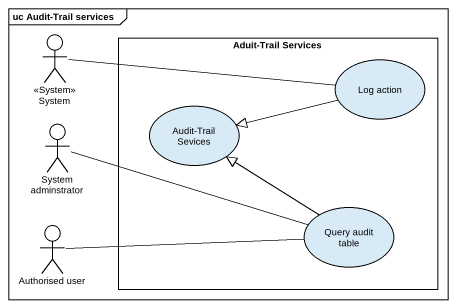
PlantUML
@startuml
mainframe uc Audit-Trail services
actor System <<System>>
rectangle "Aduit-Trail Services" as Aduit_Trail_Services {
  usecase "Log action" as Log_action
  usecase "Audit-Trail Sevices" as Audit_Trail_Sevices
  usecase "Query audit table" as Query_audit_table
}
actor "System adminstrator" as System_adminstrator
actor "Authorised user" as Authorised_user
System -right- Log_action
Log_action -left-|> Audit_Trail_Sevices
System_adminstrator -right- Query_audit_table
Authorised_user -right- Query_audit_table
Query_audit_table -up-|> Audit_Trail_Sevices
@enduml
